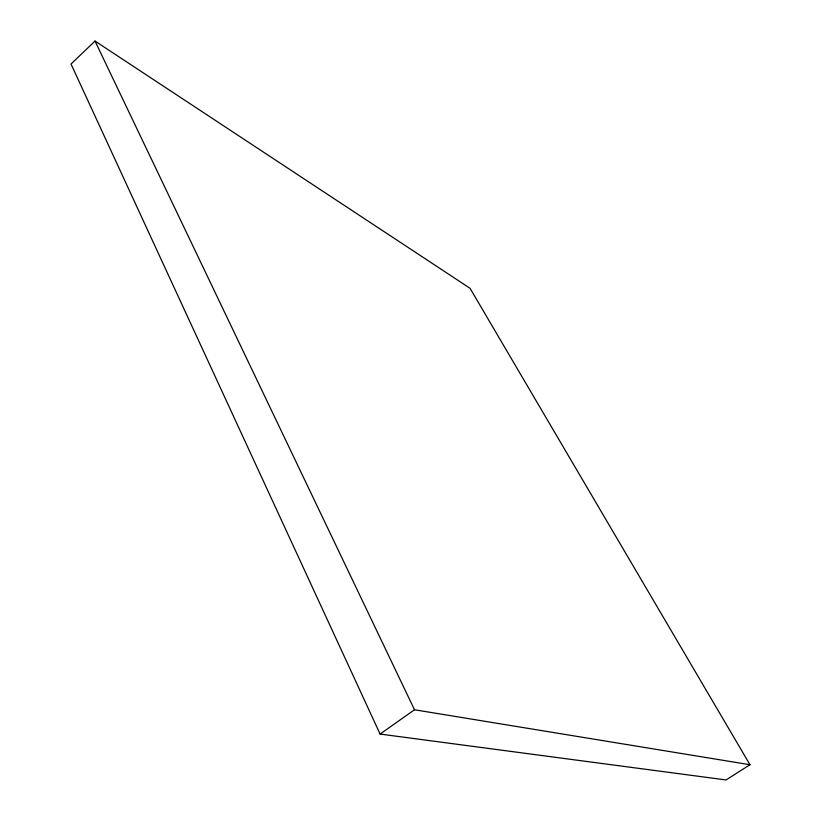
<?xml version="1.0" encoding="UTF-8"?>
<svg xmlns="http://www.w3.org/2000/svg" width="821" height="821" viewBox="0 0 821 821"><rect width="100%" height="100%" fill="white"/><g stroke="black" fill="none" stroke-linecap="round" stroke-linejoin="round"><path stroke-width="1.23" d="M95.01 41.05L71.027 64.028L380.092 734.066L726.062 779.95L749.973 764.731L470.053 288.304L95.01 41.05L414.502 709.765L749.973 764.731M380.092 734.066L414.502 709.765"/></g></svg>
